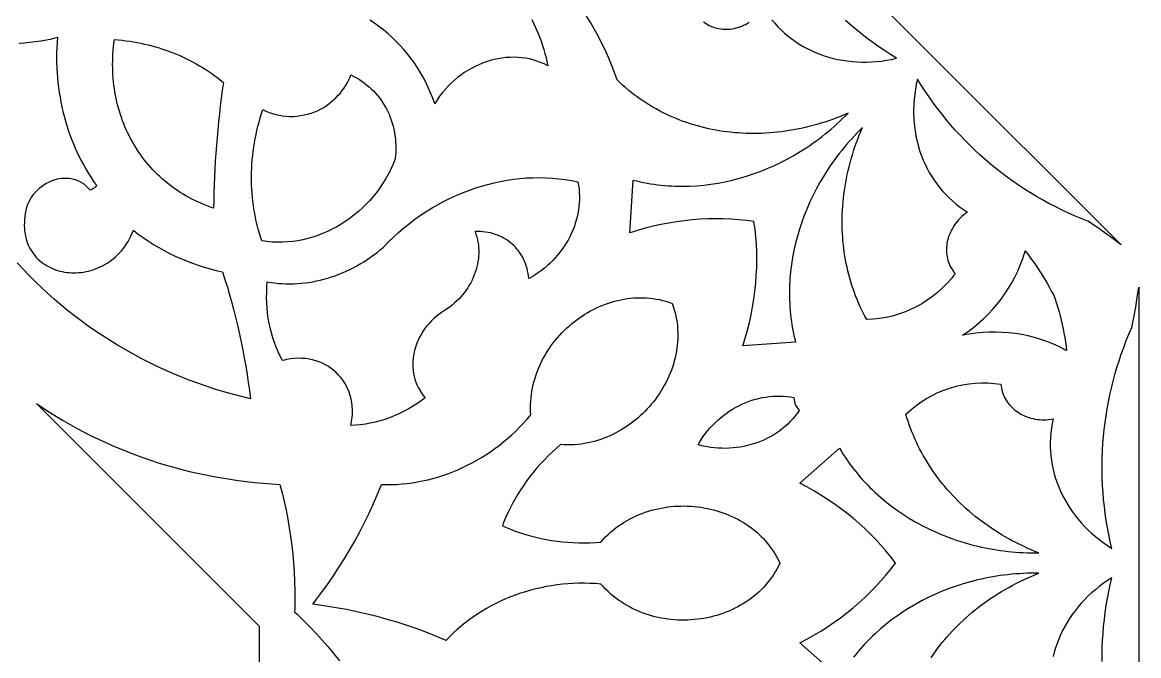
# Model space of a CAD drawing. Extents: x 1908 to 3442, y -299 to 721.
# Drawn here: x 3328.2 to 3391.7, y 263.4 to 299.4 of the extents above; entities that cross this region are included whole.
import ezdxf

# ---------------------------------------------------------------- set-up
doc = ezdxf.new("R2010")
doc.units = 0
doc.layers.add('BITMAP_LAYER', color=18, linetype='CONTINUOUS')

msp = doc.modelspace()

# ---------------------------------------------------------------- linework, layer by layer
at = {"layer": 'BITMAP_LAYER'}
for points in [[(3368.482, 308.987), (3379.579, 297.89), (3379.579, 297.89), (3379.579, 297.89), (3390.681, 286.789), (3390.219, 287.139), (3389.748, 287.479), (3389.271, 287.809), (3388.785, 288.13), (3388.405, 288.282), (3388.029, 288.442), (3387.658, 288.608), (3387.291, 288.782), (3386.928, 288.962), (3386.57, 289.149), (3386.217, 289.343), (3385.868, 289.544), (3385.524, 289.751), (3385.184, 289.965), (3384.85, 290.185), (3384.521, 290.412), (3384.196, 290.645), (3383.877, 290.885), (3383.563, 291.131), (3383.255, 291.383), (3382.951, 291.642), (3382.653, 291.906), (3382.361, 292.177), (3382.074, 292.453), (3381.793, 292.736), (3381.518, 293.024), (3381.248, 293.318), (3380.984, 293.618), (3380.727, 293.924), (3380.475, 294.235), (3380.229, 294.552), (3379.99, 294.874), (3379.757, 295.202), (3379.53, 295.535), (3379.309, 295.874), (3379.095, 296.218), (3379.033, 295.931), (3378.981, 295.644), (3378.94, 295.359), (3378.91, 295.075), (3378.89, 294.793), (3378.88, 294.512), (3378.88, 294.234), (3378.891, 293.957), (3378.911, 293.683), (3378.942, 293.412), (3378.982, 293.145), (3379.032, 292.88), (3379.092, 292.619), (3379.161, 292.361), (3379.24, 292.108), (3379.328, 291.858), (3379.426, 291.614), (3379.533, 291.374), (3379.648, 291.139), (3379.773, 290.909), (3379.907, 290.684), (3380.05, 290.466), (3380.201, 290.253), (3380.361, 290.046), (3380.53, 289.846), (3380.707, 289.653), (3380.892, 289.466), (3381.086, 289.287), (3381.288, 289.115), (3381.498, 288.951), (3381.716, 288.795), (3381.942, 288.647), (3381.834, 288.571), (3381.728, 288.489), (3381.626, 288.4), (3381.526, 288.306), (3381.44, 288.215), (3381.358, 288.122), (3381.282, 288.026), (3381.21, 287.928), (3381.144, 287.828), (3381.083, 287.726), (3381.027, 287.623), (3380.975, 287.518), (3380.93, 287.411), (3380.889, 287.304), (3380.853, 287.195), (3380.823, 287.086), (3380.797, 286.977), (3380.777, 286.867), (3380.762, 286.757), (3380.752, 286.647), (3380.748, 286.538), (3380.748, 286.429), (3380.754, 286.321), (3380.766, 286.214), (3380.782, 286.108), (3380.804, 286.003), (3380.831, 285.9), (3380.863, 285.799), (3380.901, 285.7), (3380.944, 285.602), (3380.993, 285.508), (3381.047, 285.415), (3381.106, 285.326), (3381.17, 285.239), (3381.24, 285.156, -0.234222), (3376.212, 282.541), (3376.111, 282.727), (3376.014, 282.915), (3375.92, 283.105), (3375.83, 283.297), (3375.744, 283.491), (3375.662, 283.686), (3375.583, 283.883), (3375.509, 284.082), (3375.438, 284.282), (3375.371, 284.484), (3375.307, 284.688), (3375.248, 284.893), (3375.192, 285.099), (3375.14, 285.307), (3375.092, 285.516), (3375.048, 285.726), (3375.007, 285.938), (3374.971, 286.15), (3374.938, 286.364), (3374.909, 286.579), (3374.884, 286.794), (3374.863, 287.011), (3374.846, 287.228), (3374.833, 287.447), (3374.824, 287.666), (3374.818, 287.886), (3374.817, 288.106), (3374.819, 288.327), (3374.826, 288.549), (3374.836, 288.771), (3374.85, 288.994), (3374.868, 289.217), (3374.891, 289.441), (3374.917, 289.665), (3374.947, 289.889), (3374.981, 290.113), (3375.019, 290.337), (3375.061, 290.562), (3375.108, 290.786), (3375.158, 291.011), (3375.212, 291.236), (3375.27, 291.46), (3375.332, 291.684), (3375.399, 291.908), (3375.469, 292.132), (3375.543, 292.356), (3375.622, 292.579), (3375.705, 292.802), (3375.791, 293.024), (3375.882, 293.246), (3375.977, 293.467), (3375.818, 293.31), (3375.662, 293.152), (3375.51, 292.991), (3375.359, 292.829), (3375.212, 292.664), (3375.068, 292.498), (3374.927, 292.33), (3374.789, 292.16), (3374.653, 291.988), (3374.521, 291.815), (3374.391, 291.64), (3374.265, 291.464), (3374.141, 291.286), (3374.021, 291.107), (3373.904, 290.926), (3373.789, 290.743), (3373.57, 290.375), (3373.363, 290.001), (3373.168, 289.623), (3372.986, 289.24), (3372.817, 288.854), (3372.661, 288.464), (3372.517, 288.07), (3372.387, 287.674), (3372.27, 287.275), (3372.166, 286.875), (3372.075, 286.472), (3371.998, 286.068), (3371.935, 285.663), (3371.885, 285.257), (3371.849, 284.851), (3371.827, 284.445), (3371.822, 284.242), (3371.82, 284.04), (3371.821, 283.837), (3371.826, 283.635), (3371.835, 283.433), (3371.847, 283.231), (3371.862, 283.03), (3371.882, 282.829), (3371.905, 282.629), (3371.932, 282.429), (3371.962, 282.23), (3371.996, 282.031), (3372.034, 281.833), (3372.075, 281.635), (3372.12, 281.439), (3372.169, 281.243), (3369.164, 281.047), (3369.302, 281.487), (3369.426, 281.929), (3369.538, 282.372), (3369.636, 282.816), (3369.722, 283.261), (3369.794, 283.705), (3369.854, 284.15), (3369.901, 284.595), (3369.934, 285.038), (3369.955, 285.482), (3369.962, 285.923), (3369.956, 286.364), (3369.938, 286.803), (3369.905, 287.239), (3369.86, 287.674), (3369.802, 288.106), (3369.802, 288.106), (3369.801, 288.107), (3369.8, 288.108), (3369.799, 288.108), (3369.368, 288.167), (3368.933, 288.212), (3368.496, 288.244), (3368.058, 288.263), (3367.617, 288.268), (3367.175, 288.261), (3366.732, 288.241), (3366.288, 288.207), (3365.844, 288.16), (3365.399, 288.101), (3364.954, 288.028), (3364.51, 287.942), (3364.066, 287.844), (3363.623, 287.732), (3363.181, 287.608), (3362.741, 287.471), (3362.937, 290.475), (3363.133, 290.426), (3363.329, 290.381), (3363.527, 290.34), (3363.725, 290.302), (3363.923, 290.268), (3364.123, 290.238), (3364.323, 290.211), (3364.523, 290.188), (3364.724, 290.169), (3364.925, 290.153), (3365.127, 290.141), (3365.329, 290.132), (3365.531, 290.127), (3365.733, 290.126), (3365.936, 290.128), (3366.139, 290.134), (3366.545, 290.155), (3366.951, 290.191), (3367.357, 290.241), (3367.762, 290.304), (3368.166, 290.381), (3368.568, 290.472), (3368.969, 290.576), (3369.368, 290.693), (3369.764, 290.823), (3370.157, 290.967), (3370.548, 291.123), (3370.934, 291.293), (3371.317, 291.475), (3371.695, 291.669), (3372.069, 291.876), (3372.437, 292.096), (3372.619, 292.21), (3372.8, 292.327), (3372.98, 292.448), (3373.158, 292.571), (3373.334, 292.698), (3373.509, 292.827), (3373.682, 292.959), (3373.854, 293.095), (3374.024, 293.233), (3374.192, 293.374), (3374.358, 293.519), (3374.522, 293.666), (3374.685, 293.816), (3374.845, 293.969), (3375.004, 294.124), (3375.161, 294.283), (3374.939, 294.188), (3374.718, 294.097), (3374.495, 294.011), (3374.273, 293.928), (3374.049, 293.85), (3373.826, 293.775), (3373.602, 293.705), (3373.378, 293.639), (3373.154, 293.576), (3372.929, 293.518), (3372.705, 293.464), (3372.48, 293.414), (3372.256, 293.368), (3372.031, 293.326), (3371.807, 293.287), (3371.582, 293.253), (3371.358, 293.223), (3371.134, 293.197), (3370.911, 293.175), (3370.688, 293.157), (3370.465, 293.142), (3370.243, 293.132), (3370.021, 293.126), (3369.8, 293.123), (3369.58, 293.125), (3369.36, 293.13), (3369.141, 293.139), (3368.922, 293.153), (3368.705, 293.17), (3368.488, 293.191), (3368.272, 293.216), (3368.058, 293.244), (3367.844, 293.277), (3367.631, 293.314), (3367.42, 293.354), (3367.21, 293.398), (3367.001, 293.446), (3366.793, 293.498), (3366.587, 293.554), (3366.382, 293.613), (3366.178, 293.677), (3365.976, 293.744), (3365.776, 293.815), (3365.577, 293.89), (3365.38, 293.968), (3365.184, 294.05), (3364.991, 294.136), (3364.799, 294.226), (3364.609, 294.32), (3364.421, 294.417), (3364.234, 294.518), (3364.05, 294.623), (3363.868, 294.731), (3363.688, 294.844), (3363.511, 294.96), (3363.335, 295.079), (3363.162, 295.202), (3362.991, 295.329), (3362.823, 295.46), (3362.657, 295.594), (3362.493, 295.732), (3362.332, 295.874), (3362.173, 296.019), (3362.018, 296.168), (3361.867, 296.598), (3361.706, 297.021), (3361.534, 297.438), (3361.352, 297.848), (3361.159, 298.251), (3360.955, 298.647), (3360.742, 299.037), (3360.518, 299.419), (3360.285, 299.793)], [(3374.667, 262.157), (3372.403, 264.143), (3372.812, 264.357), (3373.212, 264.582), (3373.604, 264.816), (3373.988, 265.06), (3374.363, 265.314), (3374.729, 265.577), (3375.085, 265.849), (3375.433, 266.131), (3375.77, 266.421), (3376.098, 266.72), (3376.416, 267.027), (3376.723, 267.342), (3377.02, 267.666), (3377.306, 267.997), (3377.581, 268.337), (3377.845, 268.683), (3377.845, 268.684), (3377.845, 268.685), (3377.845, 268.686), (3377.845, 268.687), (3377.581, 269.033), (3377.306, 269.372), (3377.02, 269.704), (3376.723, 270.028), (3376.416, 270.343), (3376.098, 270.65), (3375.77, 270.949), (3375.433, 271.239), (3375.085, 271.521), (3374.729, 271.793), (3374.363, 272.056), (3373.988, 272.31), (3373.604, 272.554), (3373.212, 272.788), (3372.812, 273.013), (3372.403, 273.227), (3374.667, 275.213), (3374.771, 275.04), (3374.878, 274.869), (3374.988, 274.7), (3375.101, 274.534), (3375.218, 274.369), (3375.337, 274.207), (3375.46, 274.046), (3375.585, 273.889), (3375.714, 273.733), (3375.845, 273.579), (3375.979, 273.428), (3376.115, 273.279), (3376.255, 273.133), (3376.397, 272.988), (3376.542, 272.847), (3376.689, 272.707), (3376.992, 272.436), (3377.304, 272.174), (3377.626, 271.922), (3377.958, 271.68), (3378.298, 271.449), (3378.646, 271.229), (3379.003, 271.019), (3379.368, 270.82), (3379.741, 270.632), (3380.12, 270.455), (3380.507, 270.29), (3380.9, 270.136), (3381.299, 269.994), (3381.704, 269.864), (3382.114, 269.746), (3382.53, 269.641), (3382.74, 269.593), (3382.951, 269.548), (3383.163, 269.506), (3383.376, 269.468), (3383.59, 269.432), (3383.805, 269.4), (3384.021, 269.372), (3384.238, 269.346), (3384.456, 269.324), (3384.675, 269.305), (3384.895, 269.289), (3385.115, 269.277), (3385.336, 269.268), (3385.558, 269.263), (3385.78, 269.261), (3386.003, 269.262), (3385.779, 269.351), (3385.558, 269.444), (3385.34, 269.54), (3385.124, 269.639), (3384.911, 269.741), (3384.7, 269.847), (3384.492, 269.955), (3384.287, 270.067), (3384.084, 270.181), (3383.884, 270.299), (3383.687, 270.419), (3383.493, 270.543), (3383.301, 270.669), (3383.113, 270.798), (3382.927, 270.93), (3382.744, 271.064), (3382.565, 271.201), (3382.388, 271.341), (3382.214, 271.483), (3382.043, 271.628), (3381.876, 271.776), (3381.711, 271.925), (3381.55, 272.078), (3381.392, 272.232), (3381.237, 272.389), (3381.086, 272.549), (3380.937, 272.71), (3380.792, 272.874), (3380.65, 273.04), (3380.512, 273.208), (3380.377, 273.378), (3380.246, 273.55), (3380.118, 273.724), (3379.993, 273.901), (3379.872, 274.079), (3379.755, 274.259), (3379.641, 274.44), (3379.531, 274.624), (3379.424, 274.809), (3379.322, 274.996), (3379.223, 275.185), (3379.127, 275.375), (3379.036, 275.567), (3378.948, 275.761), (3378.864, 275.955), (3378.784, 276.152), (3378.708, 276.35), (3378.636, 276.549), (3378.567, 276.749), (3378.503, 276.951), (3378.443, 277.154, -0.234222), (3383.848, 278.861), (3383.858, 278.752), (3383.873, 278.645), (3383.894, 278.54), (3383.922, 278.437), (3383.954, 278.336), (3383.993, 278.236), (3384.036, 278.14), (3384.085, 278.045), (3384.139, 277.953), (3384.197, 277.864), (3384.26, 277.777), (3384.328, 277.693), (3384.4, 277.613), (3384.477, 277.535), (3384.557, 277.461), (3384.642, 277.39), (3384.73, 277.323), (3384.822, 277.26), (3384.917, 277.2), (3385.016, 277.145), (3385.118, 277.093), (3385.223, 277.046), (3385.331, 277.003), (3385.441, 276.965), (3385.554, 276.932), (3385.669, 276.903), (3385.787, 276.879), (3385.907, 276.86), (3386.029, 276.847), (3386.152, 276.839), (3386.277, 276.836), (3386.415, 276.839), (3386.55, 276.849), (3386.682, 276.865), (3386.812, 276.888), (3386.757, 276.624), (3386.713, 276.359), (3386.681, 276.094), (3386.66, 275.83), (3386.65, 275.566), (3386.65, 275.303), (3386.662, 275.042), (3386.684, 274.781), (3386.717, 274.522), (3386.76, 274.264), (3386.814, 274.009), (3386.878, 273.756), (3386.953, 273.505), (3387.037, 273.257), (3387.131, 273.011), (3387.235, 272.769), (3387.349, 272.531), (3387.473, 272.296), (3387.606, 272.065), (3387.748, 271.838), (3387.9, 271.615), (3388.061, 271.397), (3388.231, 271.184), (3388.41, 270.976), (3388.598, 270.773), (3388.795, 270.576), (3389, 270.384), (3389.214, 270.199), (3389.436, 270.02), (3389.667, 269.847), (3389.906, 269.681), (3390.153, 269.522), (3390.061, 269.917), (3389.978, 270.312), (3389.902, 270.708), (3389.836, 271.105), (3389.777, 271.502), (3389.726, 271.9), (3389.684, 272.298), (3389.651, 272.696), (3389.625, 273.095), (3389.608, 273.493), (3389.598, 273.892), (3389.597, 274.29), (3389.605, 274.689), (3389.62, 275.087), (3389.644, 275.484), (3389.676, 275.882), (3389.716, 276.278), (3389.764, 276.674), (3389.82, 277.069), (3389.884, 277.464), (3389.957, 277.857), (3390.037, 278.249), (3390.126, 278.64), (3390.223, 279.03), (3390.327, 279.419), (3390.44, 279.806), (3390.561, 280.191), (3390.69, 280.575), (3390.827, 280.957), (3390.972, 281.338), (3391.125, 281.716), (3391.286, 282.093), (3391.402, 282.663), (3391.507, 283.234), (3391.598, 283.807), (3391.678, 284.382), (3391.678, 252.988)]]:
    msp.add_lwpolyline(points, format="xyb", dxfattribs=at)
for points in [[(3357.17, 299.609), (3357.271, 299.407), (3357.368, 299.201), (3357.461, 298.992), (3357.549, 298.78), (3357.632, 298.565), (3357.71, 298.347), (3357.784, 298.127), (3357.853, 297.903), (3357.917, 297.676), (3357.976, 297.446), (3358.03, 297.214), (3358.079, 296.979), (3357.876, 297.08), (3357.669, 297.169), (3357.459, 297.246), (3357.246, 297.311), (3357.029, 297.364), (3356.811, 297.405), (3356.59, 297.435), (3356.368, 297.453), (3356.144, 297.46), (3355.92, 297.455), (3355.696, 297.44), (3355.471, 297.414), (3355.248, 297.377), (3355.025, 297.33), (3354.803, 297.272), (3354.584, 297.203), (3354.366, 297.125), (3354.151, 297.036), (3353.939, 296.938), (3353.731, 296.83), (3353.526, 296.712), (3353.326, 296.585), (3353.13, 296.448), (3352.94, 296.302), (3352.755, 296.147), (3352.576, 295.983), (3352.403, 295.811), (3352.237, 295.629), (3352.079, 295.439), (3351.927, 295.241), (3351.784, 295.035), (3351.65, 294.82), (3351.537, 295.136), (3351.414, 295.445), (3351.281, 295.747), (3351.138, 296.043), (3350.986, 296.332), (3350.824, 296.614), (3350.653, 296.889), (3350.473, 297.156), (3350.284, 297.416), (3350.087, 297.668), (3349.881, 297.912), (3349.667, 298.149), (3349.444, 298.377), (3349.214, 298.597), (3348.976, 298.809), (3348.731, 299.012), (3348.478, 299.207), (3348.218, 299.392), (3347.951, 299.569)], [(3366.933, 299.477), (3367.02, 299.412), (3367.109, 299.353), (3367.201, 299.299), (3367.296, 299.251), (3367.393, 299.208), (3367.493, 299.17), (3367.594, 299.137), (3367.697, 299.11), (3367.802, 299.088), (3367.908, 299.072), (3368.015, 299.061), (3368.123, 299.055), (3368.232, 299.054), (3368.341, 299.059), (3368.451, 299.068), (3368.561, 299.083), (3368.67, 299.103), (3368.78, 299.129), (3368.889, 299.159), (3368.997, 299.195), (3369.105, 299.236), (3369.211, 299.282), (3369.316, 299.333), (3369.42, 299.389), (3369.522, 299.45)], [(3370.809, 299.594), (3370.981, 299.392), (3371.16, 299.198), (3371.347, 299.013), (3371.54, 298.836), (3371.74, 298.667), (3371.947, 298.507), (3372.159, 298.356), (3372.378, 298.213), (3372.602, 298.08), (3372.832, 297.955), (3373.067, 297.839), (3373.307, 297.732), (3373.552, 297.635), (3373.801, 297.546), (3374.055, 297.468), (3374.312, 297.398), (3374.573, 297.339), (3374.838, 297.288), (3375.106, 297.248), (3375.377, 297.218), (3375.651, 297.197), (3375.927, 297.187), (3376.206, 297.186), (3376.486, 297.196), (3376.769, 297.216), (3377.053, 297.247), (3377.338, 297.288), (3377.624, 297.339), (3377.911, 297.402), (3377.568, 297.616), (3377.229, 297.836), (3376.896, 298.063), (3376.568, 298.296), (3376.245, 298.536), (3375.929, 298.781), (3375.617, 299.033), (3375.312, 299.291), (3375.012, 299.554)], [(3328.01, 298.266), (3328.318, 298.284), (3328.628, 298.311), (3328.939, 298.348), (3329.25, 298.395), (3329.563, 298.452), (3329.875, 298.518), (3330.188, 298.595), (3330.168, 298.305), (3330.154, 298.015), (3330.146, 297.727), (3330.144, 297.439), (3330.148, 297.153), (3330.158, 296.868), (3330.173, 296.584), (3330.195, 296.302), (3330.222, 296.021), (3330.255, 295.742), (3330.294, 295.465), (3330.339, 295.189), (3330.389, 294.915), (3330.445, 294.642), (3330.507, 294.372), (3330.574, 294.104), (3330.647, 293.838), (3330.726, 293.574), (3330.81, 293.313), (3330.9, 293.054), (3330.996, 292.797), (3331.097, 292.543), (3331.203, 292.292), (3331.315, 292.043), (3331.433, 291.798), (3331.555, 291.555), (3331.684, 291.315), (3331.818, 291.078), (3331.957, 290.844), (3332.101, 290.614), (3332.251, 290.387), (3332.406, 290.163), (3332.372, 290.117), (3332.334, 290.074), (3332.293, 290.035), (3332.25, 289.999), (3332.203, 289.967), (3332.155, 289.938), (3332.104, 289.914), (3332.052, 289.893), (3332, 289.959), (3331.945, 290.02), (3331.831, 290.133), (3331.71, 290.233), (3331.583, 290.319), (3331.451, 290.392), (3331.314, 290.452), (3331.172, 290.499), (3331.028, 290.534), (3330.881, 290.557), (3330.732, 290.569), (3330.581, 290.569), (3330.43, 290.557), (3330.28, 290.535), (3330.129, 290.502), (3329.981, 290.459), (3329.834, 290.406), (3329.691, 290.343), (3329.55, 290.27), (3329.414, 290.188), (3329.283, 290.097), (3329.158, 289.997), (3329.038, 289.889), (3328.926, 289.772), (3328.821, 289.648), (3328.724, 289.516), (3328.637, 289.377), (3328.559, 289.23), (3328.491, 289.077), (3328.435, 288.917), (3328.39, 288.751), (3328.357, 288.579), (3328.338, 288.402), (3328.32, 288.227), (3328.31, 288.057), (3328.308, 287.892), (3328.314, 287.731), (3328.327, 287.575), (3328.348, 287.423), (3328.375, 287.276), (3328.41, 287.134), (3328.451, 286.997), (3328.498, 286.865), (3328.552, 286.737), (3328.612, 286.614), (3328.677, 286.497), (3328.748, 286.384), (3328.824, 286.276), (3328.906, 286.173), (3328.992, 286.075), (3329.083, 285.982), (3329.178, 285.894), (3329.278, 285.811), (3329.381, 285.733), (3329.489, 285.661), (3329.6, 285.593), (3329.714, 285.531), (3329.831, 285.474), (3329.952, 285.422), (3330.075, 285.375), (3330.2, 285.334), (3330.328, 285.298), (3330.457, 285.268), (3330.589, 285.243), (3330.722, 285.223), (3330.857, 285.209), (3330.992, 285.2), (3331.129, 285.197), (3331.266, 285.199), (3331.404, 285.207), (3331.542, 285.22), (3331.681, 285.239), (3331.819, 285.263), (3331.956, 285.294), (3332.093, 285.33), (3332.23, 285.371), (3332.365, 285.419), (3332.499, 285.472), (3332.631, 285.531), (3332.762, 285.596), (3332.891, 285.666), (3333.018, 285.743), (3333.142, 285.826), (3333.264, 285.914), (3333.383, 286.008), (3333.499, 286.109), (3333.612, 286.215), (3333.721, 286.328), (3333.827, 286.446), (3333.929, 286.571), (3334.026, 286.702), (3334.12, 286.839), (3334.209, 286.982), (3334.293, 287.131), (3334.372, 287.287), (3334.446, 287.449), (3334.514, 287.617), (3334.791, 287.404), (3335.074, 287.2), (3335.362, 287.004), (3335.656, 286.816), (3335.956, 286.637), (3336.262, 286.467), (3336.572, 286.305), (3336.888, 286.152), (3337.209, 286.008), (3337.534, 285.873), (3337.864, 285.747), (3338.199, 285.629), (3338.538, 285.521), (3338.881, 285.422), (3339.228, 285.333), (3339.579, 285.253), (3339.719, 284.816), (3339.854, 284.377), (3339.983, 283.936), (3340.106, 283.493), (3340.224, 283.047), (3340.337, 282.6), (3340.444, 282.151), (3340.546, 281.7), (3340.643, 281.247), (3340.734, 280.792), (3340.819, 280.336), (3340.899, 279.878), (3340.974, 279.418), (3341.043, 278.956), (3341.106, 278.493), (3341.164, 278.029), (3340.653, 278.154), (3340.147, 278.289), (3339.646, 278.432), (3339.149, 278.585), (3338.658, 278.746), (3338.172, 278.916), (3337.691, 279.095), (3337.216, 279.282), (3336.745, 279.478), (3336.281, 279.682), (3335.821, 279.895), (3335.368, 280.115), (3334.92, 280.344), (3334.477, 280.581), (3334.041, 280.826), (3333.61, 281.079), (3333.186, 281.339), (3332.767, 281.607), (3332.355, 281.883), (3331.948, 282.167), (3331.548, 282.458), (3331.154, 282.756), (3330.767, 283.061), (3330.386, 283.374), (3330.012, 283.694), (3329.644, 284.021), (3329.283, 284.355), (3328.929, 284.695), (3328.582, 285.043), (3328.241, 285.397), (3327.908, 285.757)], [(3341.678, 247.145), (3341.678, 265.081), (3328.994, 277.765), (3329.368, 277.512), (3329.747, 277.265), (3330.131, 277.025), (3330.519, 276.792), (3330.911, 276.566), (3331.308, 276.347), (3331.709, 276.134), (3332.113, 275.929), (3332.522, 275.73), (3332.935, 275.538), (3333.351, 275.354), (3333.772, 275.176), (3334.196, 275.006), (3334.624, 274.842), (3335.055, 274.686), (3335.489, 274.537), (3335.927, 274.395), (3336.369, 274.261), (3336.813, 274.133), (3337.261, 274.013), (3337.711, 273.901), (3338.165, 273.795), (3338.622, 273.698), (3339.081, 273.607), (3339.543, 273.525), (3340.008, 273.449), (3340.475, 273.381), (3340.945, 273.321), (3341.418, 273.269), (3341.892, 273.224), (3342.369, 273.187), (3342.848, 273.158), (3342.973, 272.671), (3343.089, 272.181), (3343.194, 271.688), (3343.289, 271.191), (3343.375, 270.692), (3343.45, 270.191), (3343.515, 269.686), (3343.57, 269.18), (3343.614, 268.671), (3343.649, 268.159), (3343.674, 267.646), (3343.688, 267.131), (3343.692, 266.615), (3343.686, 266.096), (3343.681, 265.912), (3343.816, 265.785), (3344.187, 265.423), (3344.549, 265.055), (3344.903, 264.68), (3345.249, 264.3), (3345.585, 263.914), (3345.914, 263.522), (3346.233, 263.125)], [(3379.872, 263.291), (3379.993, 263.469), (3380.118, 263.645), (3380.246, 263.82), (3380.377, 263.992), (3380.512, 264.162), (3380.65, 264.33), (3380.792, 264.496), (3380.937, 264.66), (3381.086, 264.821), (3381.237, 264.981), (3381.392, 265.138), (3381.55, 265.292), (3381.711, 265.444), (3381.876, 265.594), (3382.043, 265.742), (3382.214, 265.887), (3382.388, 266.029), (3382.565, 266.169), (3382.744, 266.306), (3382.927, 266.44), (3383.113, 266.572), (3383.301, 266.701), (3383.493, 266.827), (3383.687, 266.95), (3383.884, 267.071), (3384.084, 267.188), (3384.287, 267.303), (3384.492, 267.415), (3384.7, 267.523), (3384.911, 267.629), (3385.124, 267.731), (3385.34, 267.83), (3385.558, 267.926), (3385.779, 268.018), (3386.003, 268.108), (3385.78, 268.109), (3385.558, 268.107), (3385.336, 268.102), (3385.115, 268.093), (3384.895, 268.081), (3384.675, 268.065), (3384.456, 268.046), (3384.238, 268.024), (3384.021, 267.998), (3383.805, 267.97), (3383.59, 267.937), (3383.376, 267.902), (3383.163, 267.864), (3382.951, 267.822), (3382.74, 267.777), (3382.53, 267.729), (3382.114, 267.623), (3381.704, 267.506), (3381.299, 267.376), (3380.9, 267.234), (3380.507, 267.08), (3380.12, 266.915), (3379.741, 266.738), (3379.368, 266.55), (3379.003, 266.351), (3378.646, 266.141), (3378.298, 265.921), (3377.958, 265.689), (3377.626, 265.448), (3377.304, 265.196), (3376.992, 264.934), (3376.689, 264.663), (3376.542, 264.523), (3376.397, 264.381), (3376.255, 264.237), (3376.115, 264.091), (3375.979, 263.942), (3375.845, 263.791), (3375.714, 263.637), (3375.585, 263.481), (3375.46, 263.323)], [(3389.597, 263.079), (3389.598, 263.478), (3389.608, 263.877), (3389.625, 264.275), (3389.651, 264.674), (3389.684, 265.072), (3389.726, 265.47), (3389.777, 265.868), (3389.836, 266.265), (3389.902, 266.662), (3389.978, 267.058), (3390.061, 267.453), (3390.153, 267.848), (3389.906, 267.689), (3389.667, 267.523), (3389.436, 267.35), (3389.214, 267.171), (3389, 266.986), (3388.795, 266.794), (3388.598, 266.597), (3388.41, 266.394), (3388.231, 266.186), (3388.061, 265.973), (3387.9, 265.755), (3387.748, 265.532), (3387.606, 265.305), (3387.473, 265.074), (3387.349, 264.839), (3387.235, 264.6), (3387.131, 264.358), (3387.037, 264.113), (3386.953, 263.865), (3386.878, 263.614), (3386.814, 263.361)]]:
    msp.add_lwpolyline(points, dxfattribs=at)
for points in [[(3333.653, 298.448), (3333.87, 298.426), (3334.086, 298.4), (3334.301, 298.37), (3334.515, 298.337), (3334.727, 298.299), (3334.938, 298.257), (3335.148, 298.212), (3335.356, 298.163), (3335.562, 298.11), (3335.767, 298.053), (3335.971, 297.993), (3336.172, 297.929), (3336.373, 297.861), (3336.571, 297.789), (3336.767, 297.714), (3336.962, 297.635), (3337.155, 297.552), (3337.346, 297.466), (3337.535, 297.376), (3337.722, 297.283), (3337.907, 297.186), (3338.09, 297.085), (3338.27, 296.981), (3338.449, 296.873), (3338.625, 296.762), (3338.799, 296.647), (3338.97, 296.529), (3339.139, 296.408), (3339.306, 296.283), (3339.471, 296.154), (3339.632, 296.023), (3339.569, 295.575), (3339.509, 295.127), (3339.453, 294.679), (3339.401, 294.232), (3339.353, 293.784), (3339.308, 293.337), (3339.268, 292.89), (3339.231, 292.443), (3339.198, 291.996), (3339.168, 291.549), (3339.143, 291.103), (3339.121, 290.657), (3339.103, 290.211), (3339.089, 289.765), (3339.078, 289.32), (3339.072, 288.875), (3338.887, 288.939), (3338.704, 289.006), (3338.524, 289.077), (3338.347, 289.151), (3338.172, 289.229), (3338, 289.311), (3337.83, 289.396), (3337.663, 289.485), (3337.499, 289.577), (3337.338, 289.672), (3337.179, 289.771), (3337.023, 289.873), (3336.87, 289.978), (3336.719, 290.086), (3336.572, 290.198), (3336.427, 290.312), (3336.285, 290.43), (3336.146, 290.55), (3336.011, 290.673), (3335.878, 290.8), (3335.748, 290.929), (3335.621, 291.06), (3335.498, 291.195), (3335.377, 291.332), (3335.26, 291.472), (3335.146, 291.615), (3335.035, 291.76), (3334.927, 291.907), (3334.822, 292.057), (3334.721, 292.209), (3334.623, 292.364), (3334.528, 292.521), (3334.437, 292.68), (3334.349, 292.842), (3334.265, 293.005), (3334.184, 293.171), (3334.107, 293.338), (3334.033, 293.508), (3333.962, 293.68), (3333.895, 293.853), (3333.832, 294.029), (3333.772, 294.206), (3333.716, 294.385), (3333.664, 294.566), (3333.616, 294.748), (3333.571, 294.932), (3333.53, 295.118), (3333.492, 295.305), (3333.459, 295.493), (3333.429, 295.683), (3333.403, 295.875), (3333.382, 296.068), (3333.364, 296.262), (3333.35, 296.457), (3333.34, 296.653), (3333.334, 296.851), (3333.332, 297.049), (3333.334, 297.249), (3333.34, 297.45), (3333.351, 297.651), (3333.365, 297.854), (3333.384, 298.057), (3333.407, 298.261), (3333.434, 298.466)], [(3347.049, 296.372), (3347.208, 296.285), (3347.362, 296.192), (3347.511, 296.093), (3347.656, 295.99), (3347.795, 295.881), (3347.93, 295.766), (3348.059, 295.647), (3348.183, 295.523), (3348.301, 295.395), (3348.414, 295.261), (3348.522, 295.124), (3348.624, 294.982), (3348.721, 294.836), (3348.811, 294.686), (3348.896, 294.533), (3348.975, 294.375), (3349.048, 294.215), (3349.115, 294.051), (3349.176, 293.884), (3349.231, 293.713), (3349.279, 293.54), (3349.321, 293.365), (3349.356, 293.186), (3349.385, 293.005), (3349.408, 292.822), (3349.423, 292.637), (3349.432, 292.45), (3349.434, 292.261), (3349.429, 292.07), (3349.417, 291.878), (3349.398, 291.685), (3349.342, 291.538), (3349.283, 291.392), (3349.22, 291.248), (3349.155, 291.106), (3349.087, 290.966), (3349.016, 290.828), (3348.942, 290.691), (3348.865, 290.556), (3348.704, 290.293), (3348.532, 290.037), (3348.35, 289.789), (3348.159, 289.55), (3347.958, 289.32), (3347.749, 289.098), (3347.532, 288.885), (3347.306, 288.683), (3347.074, 288.489), (3346.834, 288.306), (3346.588, 288.133), (3346.336, 287.971), (3346.078, 287.819), (3345.815, 287.678), (3345.546, 287.549), (3345.274, 287.431), (3344.998, 287.325), (3344.718, 287.231), (3344.434, 287.15), (3344.149, 287.081), (3343.86, 287.025), (3343.57, 286.982), (3343.279, 286.953), (3342.987, 286.937), (3342.694, 286.935), (3342.547, 286.94), (3342.401, 286.948), (3342.254, 286.959), (3342.108, 286.975), (3341.962, 286.993), (3341.816, 287.016), (3341.743, 287.235), (3341.675, 287.455), (3341.612, 287.677), (3341.554, 287.901), (3341.5, 288.126), (3341.452, 288.352), (3341.408, 288.58), (3341.369, 288.809), (3341.334, 289.039), (3341.305, 289.271), (3341.28, 289.503), (3341.261, 289.736), (3341.246, 289.97), (3341.235, 290.205), (3341.23, 290.441), (3341.229, 290.677), (3341.234, 290.914), (3341.243, 291.152), (3341.256, 291.389), (3341.275, 291.628), (3341.298, 291.866), (3341.327, 292.105), (3341.36, 292.344), (3341.397, 292.583), (3341.44, 292.822), (3341.487, 293.061), (3341.54, 293.3), (3341.597, 293.538), (3341.658, 293.776), (3341.725, 294.014), (3341.796, 294.252), (3341.873, 294.489), (3342.049, 294.4), (3342.23, 294.322), (3342.416, 294.256), (3342.605, 294.201), (3342.799, 294.157), (3342.996, 294.126), (3343.195, 294.105), (3343.397, 294.096), (3343.6, 294.099), (3343.804, 294.113), (3344.009, 294.139), (3344.214, 294.176), (3344.419, 294.225), (3344.624, 294.286), (3344.826, 294.357), (3345.027, 294.441), (3345.183, 294.522), (3345.335, 294.61), (3345.483, 294.706), (3345.626, 294.808), (3345.764, 294.916), (3345.896, 295.03), (3346.023, 295.151), (3346.145, 295.276), (3346.261, 295.408), (3346.37, 295.544), (3346.473, 295.685), (3346.57, 295.83), (3346.66, 295.98), (3346.742, 296.134), (3346.817, 296.292), (3346.885, 296.453)], [(3357.972, 290.606), (3358.339, 290.585), (3358.705, 290.551), (3359.069, 290.503), (3359.431, 290.442), (3359.791, 290.368), (3359.827, 290.171), (3359.853, 289.973), (3359.87, 289.774), (3359.878, 289.574), (3359.877, 289.375), (3359.868, 289.175), (3359.849, 288.976), (3359.823, 288.777), (3359.788, 288.58), (3359.745, 288.383), (3359.694, 288.188), (3359.635, 287.995), (3359.568, 287.803), (3359.494, 287.614), (3359.412, 287.427), (3359.322, 287.242), (3359.226, 287.061), (3359.122, 286.883), (3359.011, 286.708), (3358.893, 286.537), (3358.769, 286.37), (3358.638, 286.207), (3358.501, 286.049), (3358.357, 285.896), (3358.207, 285.747), (3358.051, 285.604), (3357.889, 285.466), (3357.721, 285.334), (3357.548, 285.209), (3357.368, 285.089), (3357.184, 284.976), (3356.994, 284.87), (3356.98, 285.02), (3356.959, 285.167), (3356.931, 285.311), (3356.897, 285.452), (3356.856, 285.589), (3356.81, 285.723), (3356.757, 285.853), (3356.699, 285.98), (3356.635, 286.102), (3356.565, 286.221), (3356.49, 286.336), (3356.409, 286.446), (3356.324, 286.551), (3356.234, 286.653), (3356.139, 286.749), (3356.039, 286.841), (3355.935, 286.928), (3355.826, 287.009), (3355.713, 287.086), (3355.597, 287.157), (3355.476, 287.222), (3355.352, 287.282), (3355.224, 287.337), (3355.093, 287.385), (3354.958, 287.427), (3354.821, 287.463), (3354.68, 287.493), (3354.537, 287.517), (3354.391, 287.533), (3354.243, 287.544), (3354.092, 287.547), (3353.939, 287.543), (3353.992, 287.395), (3354.038, 287.245), (3354.075, 287.093), (3354.105, 286.939), (3354.127, 286.785), (3354.142, 286.629), (3354.15, 286.473), (3354.15, 286.317), (3354.142, 286.16), (3354.128, 286.003), (3354.107, 285.847), (3354.079, 285.691), (3354.044, 285.536), (3354.002, 285.382), (3353.954, 285.229), (3353.899, 285.077), (3353.837, 284.928), (3353.769, 284.78), (3353.695, 284.635), (3353.615, 284.492), (3353.529, 284.352), (3353.437, 284.214), (3353.338, 284.08), (3353.234, 283.95), (3353.125, 283.823), (3353.009, 283.7), (3352.888, 283.581), (3352.762, 283.467), (3352.631, 283.357), (3352.494, 283.252), (3352.352, 283.153), (3352.205, 283.058), (3352.036, 282.949), (3351.874, 282.833), (3351.721, 282.71), (3351.575, 282.58), (3351.437, 282.445), (3351.308, 282.304), (3351.187, 282.158), (3351.074, 282.007), (3350.97, 281.852), (3350.874, 281.693), (3350.786, 281.531), (3350.708, 281.366), (3350.638, 281.198), (3350.577, 281.028), (3350.525, 280.857), (3350.482, 280.684), (3350.449, 280.51), (3350.424, 280.336), (3350.409, 280.162), (3350.404, 279.988), (3350.408, 279.816), (3350.422, 279.644), (3350.445, 279.474), (3350.478, 279.306), (3350.521, 279.141), (3350.575, 278.978), (3350.638, 278.82), (3350.711, 278.664), (3350.795, 278.513), (3350.889, 278.367), (3350.994, 278.226), (3351.109, 278.09), (3350.872, 277.911), (3350.629, 277.743), (3350.381, 277.584), (3350.129, 277.436), (3349.872, 277.298), (3349.611, 277.171), (3349.347, 277.054), (3349.08, 276.949), (3348.809, 276.854), (3348.537, 276.771), (3348.262, 276.699), (3347.985, 276.639), (3347.708, 276.59), (3347.429, 276.553), (3347.15, 276.527), (3346.87, 276.514), (3346.895, 276.628), (3346.915, 276.741), (3346.932, 276.853), (3346.946, 276.964), (3346.962, 277.183), (3346.964, 277.398), (3346.952, 277.609), (3346.928, 277.815), (3346.891, 278.015), (3346.841, 278.21), (3346.78, 278.399), (3346.707, 278.581), (3346.623, 278.757), (3346.529, 278.925), (3346.424, 279.086), (3346.309, 279.239), (3346.184, 279.383), (3346.051, 279.519), (3345.908, 279.646), (3345.758, 279.763), (3345.599, 279.871), (3345.433, 279.968), (3345.26, 280.055), (3345.08, 280.131), (3344.893, 280.195), (3344.701, 280.248), (3344.503, 280.288), (3344.3, 280.317), (3344.092, 280.332), (3343.88, 280.334), (3343.664, 280.322), (3343.444, 280.297), (3343.221, 280.257), (3343.109, 280.232), (3342.996, 280.203), (3342.866, 280.454), (3342.746, 280.71), (3342.635, 280.971), (3342.535, 281.237), (3342.445, 281.507), (3342.365, 281.781), (3342.295, 282.059), (3342.235, 282.34), (3342.185, 282.624), (3342.145, 282.912), (3342.116, 283.202), (3342.097, 283.494), (3342.089, 283.789), (3342.091, 284.086), (3342.103, 284.384), (3342.126, 284.683), (3342.338, 284.648), (3342.551, 284.619), (3342.765, 284.597), (3342.979, 284.581), (3343.194, 284.573), (3343.41, 284.57), (3343.626, 284.574), (3343.842, 284.585), (3344.059, 284.602), (3344.275, 284.625), (3344.491, 284.654), (3344.707, 284.69), (3344.922, 284.732), (3345.137, 284.781), (3345.35, 284.835), (3345.563, 284.896), (3345.775, 284.962), (3345.986, 285.035), (3346.195, 285.114), (3346.402, 285.198), (3346.609, 285.289), (3346.813, 285.385), (3347.015, 285.487), (3347.215, 285.595), (3347.414, 285.709), (3347.609, 285.828), (3347.802, 285.953), (3347.993, 286.083), (3348.181, 286.219), (3348.366, 286.361), (3348.548, 286.508), (3348.726, 286.66), (3349.008, 286.949), (3349.298, 287.229), (3349.594, 287.497), (3349.897, 287.756), (3350.206, 288.004), (3350.522, 288.242), (3350.843, 288.468), (3351.169, 288.685), (3351.501, 288.89), (3351.837, 289.084), (3352.178, 289.267), (3352.523, 289.44), (3352.871, 289.6), (3353.224, 289.75), (3353.579, 289.888), (3353.937, 290.014), (3354.298, 290.128), (3354.66, 290.231), (3355.025, 290.322), (3355.391, 290.401), (3355.759, 290.467), (3356.127, 290.522), (3356.496, 290.564), (3356.866, 290.593), (3357.235, 290.61), (3357.604, 290.615)], [(3385.385, 286.241), (3385.535, 286.04), (3385.682, 285.837), (3385.825, 285.632), (3385.965, 285.425), (3386.101, 285.216), (3386.234, 285.005), (3386.363, 284.791), (3386.489, 284.576), (3386.611, 284.358), (3386.729, 284.139), (3386.844, 283.918), (3386.897, 283.811), (3386.935, 283.699), (3387.01, 283.461), (3387.081, 283.222), (3387.149, 282.982), (3387.212, 282.741), (3387.272, 282.499), (3387.328, 282.255), (3387.379, 282.011), (3387.427, 281.766), (3387.471, 281.519), (3387.51, 281.272), (3387.546, 281.024), (3387.577, 280.775), (3387.429, 280.851), (3387.452, 280.835), (3387.129, 281), (3386.798, 281.151), (3386.459, 281.287), (3386.113, 281.408), (3385.76, 281.513), (3385.402, 281.604), (3385.039, 281.679), (3384.671, 281.739), (3384.301, 281.783), (3383.927, 281.811), (3383.551, 281.824), (3383.175, 281.821), (3382.797, 281.801), (3382.42, 281.766), (3382.043, 281.714), (3381.668, 281.646), (3381.982, 281.862), (3382.285, 282.092), (3382.577, 282.334), (3382.857, 282.587), (3383.126, 282.851), (3383.383, 283.125), (3383.627, 283.41), (3383.858, 283.703), (3384.075, 284.005), (3384.279, 284.315), (3384.468, 284.632), (3384.643, 284.957), (3384.802, 285.287), (3384.946, 285.623), (3385.074, 285.963), (3385.185, 286.308), (3385.18, 286.281), (3385.231, 286.439)], [(3363.507, 283.78), (3363.69, 283.771), (3363.874, 283.756), (3364.057, 283.734), (3364.241, 283.706), (3364.424, 283.671), (3364.606, 283.628), (3364.788, 283.579), (3364.969, 283.523), (3365.15, 283.459), (3365.214, 283.278), (3365.27, 283.097), (3365.319, 282.915), (3365.361, 282.733), (3365.397, 282.55), (3365.425, 282.366), (3365.447, 282.183), (3365.462, 281.999), (3365.471, 281.816), (3365.473, 281.632), (3365.469, 281.449), (3365.459, 281.266), (3365.442, 281.084), (3365.42, 280.902), (3365.392, 280.721), (3365.357, 280.541), (3365.318, 280.362), (3365.272, 280.184), (3365.221, 280.008), (3365.165, 279.833), (3365.103, 279.659), (3365.036, 279.487), (3364.964, 279.317), (3364.887, 279.148), (3364.805, 278.982), (3364.718, 278.818), (3364.627, 278.656), (3364.53, 278.497), (3364.43, 278.34), (3364.324, 278.185), (3364.215, 278.034), (3364.101, 277.885), (3363.983, 277.74), (3363.861, 277.597), (3363.735, 277.458), (3363.605, 277.322), (3363.472, 277.19), (3363.334, 277.062), (3363.194, 276.937), (3363.049, 276.816), (3362.902, 276.7), (3362.751, 276.587), (3362.597, 276.479), (3362.44, 276.375), (3362.279, 276.276), (3362.116, 276.181), (3361.951, 276.091), (3361.782, 276.006), (3361.611, 275.926), (3361.438, 275.852), (3361.262, 275.782), (3361.084, 275.719), (3360.903, 275.66), (3360.721, 275.607), (3360.536, 275.561), (3360.35, 275.52), (3360.162, 275.485), (3359.972, 275.456), (3359.781, 275.434), (3359.588, 275.418), (3359.393, 275.408), (3359.197, 275.406), (3359.001, 275.41), (3358.803, 275.421), (3358.563, 275.215), (3358.329, 275.003), (3358.102, 274.786), (3357.882, 274.563), (3357.669, 274.335), (3357.463, 274.102), (3357.264, 273.864), (3357.072, 273.621), (3356.887, 273.374), (3356.71, 273.123), (3356.54, 272.867), (3356.377, 272.608), (3356.222, 272.345), (3356.075, 272.079), (3355.935, 271.809), (3355.804, 271.537), (3355.68, 271.261), (3355.565, 270.983), (3355.497, 270.806), (3355.671, 270.729), (3355.949, 270.614), (3356.231, 270.507), (3356.517, 270.407), (3356.806, 270.315), (3357.099, 270.231), (3357.394, 270.154), (3357.692, 270.086), (3357.993, 270.026), (3358.296, 269.973), (3358.602, 269.929), (3358.909, 269.894), (3359.218, 269.866), (3359.529, 269.847), (3359.841, 269.836), (3360.154, 269.834), (3360.468, 269.841), (3360.783, 269.856), (3361.098, 269.881), (3361.23, 270.028), (3361.367, 270.171), (3361.507, 270.307), (3361.651, 270.438), (3361.799, 270.563), (3361.95, 270.683), (3362.105, 270.797), (3362.262, 270.905), (3362.423, 271.008), (3362.587, 271.105), (3362.753, 271.197), (3362.922, 271.283), (3363.093, 271.364), (3363.266, 271.439), (3363.442, 271.509), (3363.619, 271.574), (3363.798, 271.633), (3363.979, 271.686), (3364.161, 271.735), (3364.345, 271.778), (3364.529, 271.815), (3364.715, 271.848), (3364.901, 271.875), (3365.088, 271.897), (3365.275, 271.913), (3365.463, 271.925), (3365.651, 271.931), (3365.839, 271.932), (3366.027, 271.928), (3366.214, 271.918), (3366.401, 271.904), (3366.587, 271.884), (3366.773, 271.86), (3366.957, 271.83), (3367.141, 271.796), (3367.323, 271.756), (3367.504, 271.711), (3367.683, 271.661), (3367.861, 271.607), (3368.036, 271.547), (3368.21, 271.483), (3368.381, 271.413), (3368.55, 271.339), (3368.717, 271.26), (3368.88, 271.176), (3369.041, 271.087), (3369.199, 270.993), (3369.354, 270.895), (3369.505, 270.792), (3369.653, 270.684), (3369.798, 270.571), (3369.938, 270.454), (3370.075, 270.332), (3370.207, 270.205), (3370.335, 270.074), (3370.459, 269.938), (3370.578, 269.797), (3370.692, 269.652), (3370.802, 269.502), (3370.906, 269.348), (3371.006, 269.189), (3371.099, 269.026), (3371.188, 268.858), (3371.27, 268.685), (3371.188, 268.511), (3371.099, 268.344), (3371.006, 268.18), (3370.906, 268.022), (3370.802, 267.867), (3370.692, 267.718), (3370.578, 267.573), (3370.459, 267.432), (3370.335, 267.296), (3370.207, 267.165), (3370.075, 267.038), (3369.938, 266.916), (3369.798, 266.799), (3369.653, 266.686), (3369.505, 266.578), (3369.354, 266.475), (3369.199, 266.377), (3369.041, 266.283), (3368.88, 266.194), (3368.717, 266.11), (3368.55, 266.031), (3368.381, 265.957), (3368.21, 265.887), (3368.036, 265.823), (3367.861, 265.763), (3367.683, 265.708), (3367.504, 265.659), (3367.323, 265.614), (3367.141, 265.574), (3366.957, 265.54), (3366.773, 265.51), (3366.587, 265.485), (3366.401, 265.466), (3366.214, 265.451), (3366.027, 265.442), (3365.839, 265.438), (3365.651, 265.439), (3365.463, 265.445), (3365.275, 265.457), (3365.088, 265.473), (3364.901, 265.495), (3364.715, 265.522), (3364.529, 265.555), (3364.345, 265.592), (3364.161, 265.635), (3363.979, 265.684), (3363.798, 265.737), (3363.619, 265.796), (3363.442, 265.861), (3363.266, 265.931), (3363.093, 266.006), (3362.922, 266.087), (3362.753, 266.173), (3362.587, 266.265), (3362.423, 266.362), (3362.262, 266.465), (3362.105, 266.573), (3361.95, 266.687), (3361.799, 266.807), (3361.651, 266.932), (3361.507, 267.063), (3361.367, 267.199), (3361.23, 267.342), (3361.098, 267.489), (3360.783, 267.513), (3360.468, 267.529), (3360.154, 267.535), (3359.841, 267.533), (3359.529, 267.523), (3359.218, 267.504), (3358.909, 267.476), (3358.602, 267.441), (3358.296, 267.396), (3357.993, 267.344), (3357.692, 267.284), (3357.394, 267.215), (3357.099, 267.139), (3356.806, 267.055), (3356.517, 266.963), (3356.231, 266.863), (3355.949, 266.756), (3355.671, 266.641), (3355.396, 266.518), (3355.126, 266.388), (3354.861, 266.251), (3354.6, 266.107), (3354.343, 265.955), (3354.092, 265.796), (3353.847, 265.63), (3353.606, 265.457), (3353.372, 265.277), (3353.143, 265.091), (3352.921, 264.898), (3352.704, 264.698), (3352.495, 264.491), (3352.292, 264.278), (3351.748, 264.509), (3351.199, 264.728), (3350.644, 264.935), (3350.084, 265.13), (3349.518, 265.313), (3348.949, 265.483), (3348.374, 265.641), (3347.796, 265.786), (3347.214, 265.919), (3346.628, 266.039), (3346.038, 266.146), (3345.446, 266.241), (3344.851, 266.323), (3344.71, 266.338), (3344.798, 266.448), (3345.161, 266.926), (3345.513, 267.412), (3345.854, 267.905), (3346.183, 268.404), (3346.501, 268.91), (3346.807, 269.422), (3347.102, 269.939), (3347.385, 270.462), (3347.655, 270.991), (3347.913, 271.525), (3348.159, 272.064), (3348.393, 272.607), (3348.614, 273.155), (3348.908, 273.148), (3349.202, 273.15), (3349.497, 273.162), (3349.791, 273.183), (3350.084, 273.212), (3350.377, 273.251), (3350.669, 273.299), (3350.961, 273.355), (3351.25, 273.42), (3351.539, 273.494), (3351.825, 273.577), (3352.11, 273.667), (3352.393, 273.766), (3352.674, 273.874), (3352.952, 273.989), (3353.227, 274.113), (3353.5, 274.245), (3353.77, 274.384), (3354.036, 274.531), (3354.299, 274.686), (3354.558, 274.849), (3354.814, 275.019), (3355.065, 275.196), (3355.312, 275.381), (3355.555, 275.573), (3355.793, 275.772), (3356.026, 275.978), (3356.254, 276.191), (3356.477, 276.411), (3356.694, 276.638), (3356.906, 276.872), (3357.112, 277.112), (3357.101, 277.31), (3357.097, 277.507), (3357.099, 277.702), (3357.109, 277.897), (3357.125, 278.09), (3357.147, 278.281), (3357.176, 278.471), (3357.211, 278.659), (3357.251, 278.845), (3357.298, 279.03), (3357.351, 279.212), (3357.409, 279.393), (3357.473, 279.571), (3357.543, 279.747), (3357.617, 279.92), (3357.697, 280.091), (3357.782, 280.26), (3357.872, 280.426), (3357.967, 280.589), (3358.066, 280.749), (3358.17, 280.906), (3358.278, 281.06), (3358.39, 281.211), (3358.507, 281.358), (3358.628, 281.503), (3358.753, 281.643), (3358.881, 281.781), (3359.013, 281.914), (3359.149, 282.044), (3359.288, 282.17), (3359.431, 282.292), (3359.576, 282.41), (3359.725, 282.524), (3359.876, 282.633), (3360.03, 282.739), (3360.187, 282.839), (3360.347, 282.936), (3360.509, 283.027), (3360.673, 283.114), (3360.839, 283.196), (3361.008, 283.273), (3361.178, 283.345), (3361.35, 283.412), (3361.523, 283.474), (3361.699, 283.53), (3361.875, 283.581), (3362.053, 283.627), (3362.232, 283.667), (3362.412, 283.701), (3362.593, 283.729), (3362.775, 283.751), (3362.957, 283.768), (3363.14, 283.778), (3363.323, 283.782)], [(3371.465, 278.179), (3371.664, 278.162), (3371.862, 278.136), (3372.059, 278.101), (3372.133, 277.741), (3372.14, 277.7), (3372.165, 277.666), (3372.367, 277.36), (3372.252, 277.195), (3372.131, 277.036), (3372.002, 276.884), (3371.867, 276.737), (3371.725, 276.596), (3371.577, 276.462), (3371.423, 276.334), (3371.264, 276.212), (3371.1, 276.097), (3370.93, 275.989), (3370.756, 275.887), (3370.578, 275.792), (3370.395, 275.704), (3370.208, 275.622), (3370.018, 275.548), (3369.825, 275.481), (3369.628, 275.421), (3369.429, 275.368), (3369.227, 275.323), (3369.023, 275.285), (3368.817, 275.255), (3368.609, 275.233), (3368.4, 275.218), (3368.19, 275.211), (3367.979, 275.212), (3367.767, 275.221), (3367.555, 275.239), (3367.343, 275.264), (3367.132, 275.298), (3366.921, 275.34), (3366.71, 275.39), (3366.623, 275.414), (3366.667, 275.493), (3366.78, 275.678), (3366.9, 275.857), (3367.025, 276.03), (3367.157, 276.198), (3367.295, 276.36), (3367.438, 276.516), (3367.586, 276.666), (3367.74, 276.81), (3367.898, 276.947), (3368.061, 277.078), (3368.228, 277.202), (3368.399, 277.32), (3368.574, 277.431), (3368.752, 277.535), (3368.933, 277.631), (3369.117, 277.721), (3369.304, 277.803), (3369.494, 277.877), (3369.685, 277.944), (3369.879, 278.003), (3370.074, 278.054), (3370.271, 278.097), (3370.468, 278.132), (3370.667, 278.159), (3370.866, 278.177), (3371.065, 278.186), (3371.265, 278.187)]]:
    msp.add_lwpolyline(points, close=True, dxfattribs=at)

doc.saveas('drawing.dxf')
